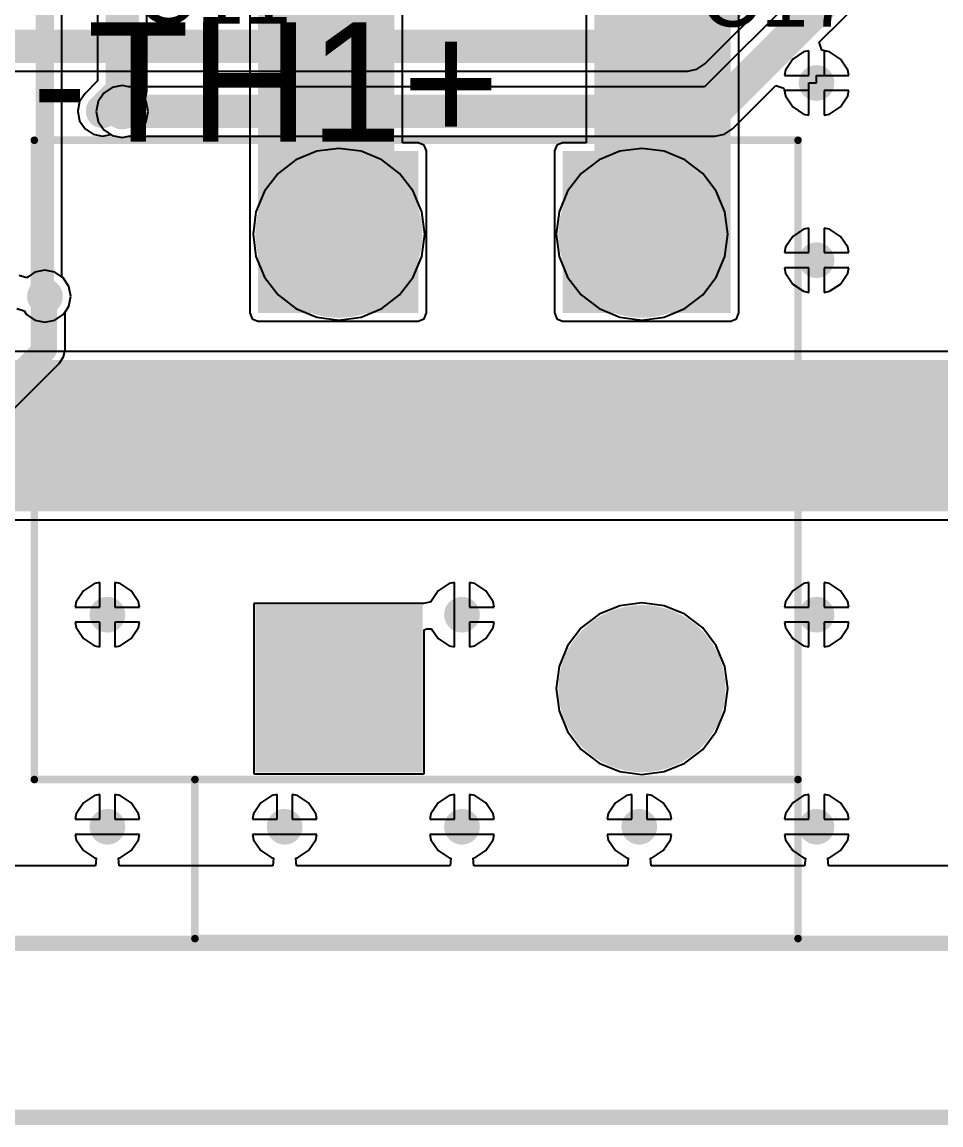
# Model space of a CAD drawing. Header units: millimetres. Extents: x -0.26 to 4.68, y -0.29 to 2.93.
# Drawn here: x 3.355 to 3.961, y -0.237 to 0.491 of the extents above; entities that cross this region are included whole.
import ezdxf

# ---------------------------------------------------------------- set-up
doc = ezdxf.new("R2010")
doc.units = ezdxf.units.MM
doc.header["$MEASUREMENT"] = 0
for name, color, linetype in [('BottomLayer', 5, 'Continuous'), ('BottomSolder', 6, 'Continuous'), ('Mechanical1', 6, 'Continuous'), ('Mechanical2', 216, 'Continuous'), ('MultiLayer', 9, 'Continuous'), ('PadHoleLayer', 156, 'Continuous'), ('TopLayer', 1, 'Continuous'), ('TopOverlay', 2, 'Continuous'), ('TopSolder', 216, 'Continuous'), ('ViaHoleLayer', 16, 'Continuous')]:
    doc.layers.add(name, color=color, linetype=linetype)
doc.styles.add('Arial', font='', dxfattribs={"height": 0.2})
doc.styles.get('Arial').set_extended_font_data('Arial')

# ---------------------------------------------------------------- blocks, each defined once
blk = doc.blocks.new('HA0200500000G_8')
at = {"layer": 'BottomLayer'}
h = blk.add_hatch(color=5, dxfattribs=at)
edge = h.paths.add_edge_path()
edge.add_arc((-0.1, 0.15), 0.05118, 0, 360)
h = blk.add_hatch(color=5, dxfattribs=at)
edge = h.paths.add_edge_path()
edge.add_arc((0.1, 0.15), 0.05118, 0, 360)
blk.add_hatch(color=5, dxfattribs=at).paths.add_polyline_path([(-0.15118, -0.09882), (-0.04882, -0.09882), (-0.04882, -0.20118), (-0.15118, -0.20118)])
h = blk.add_hatch(color=5, dxfattribs=at)
edge = h.paths.add_edge_path()
edge.add_arc((0.1, -0.15), 0.05118, 0, 360)
at = {"layer": 'BottomSolder'}
h = blk.add_hatch(color=6, dxfattribs=at)
edge = h.paths.add_edge_path()
edge.add_arc((-0.1, 0.15), 0.05518, 0, 360)
h = blk.add_hatch(color=6, dxfattribs=at)
edge = h.paths.add_edge_path()
edge.add_arc((0.1, 0.15), 0.05518, 0, 360)
blk.add_hatch(color=6, dxfattribs=at).paths.add_polyline_path([(-0.15518, -0.09482), (-0.04482, -0.09482), (-0.04482, -0.20518), (-0.15518, -0.20518)])
h = blk.add_hatch(color=6, dxfattribs=at)
edge = h.paths.add_edge_path()
edge.add_arc((0.1, -0.15), 0.05518, 0, 360)
at = {"layer": 'MultiLayer'}
h = blk.add_hatch(color=9, dxfattribs=at)
edge = h.paths.add_edge_path()
edge.add_arc((-0.1, 0.15), 0.05118, 0, 360)
h = blk.add_hatch(color=9, dxfattribs=at)
edge = h.paths.add_edge_path()
edge.add_arc((0.1, 0.15), 0.05118, 0, 360)
blk.add_hatch(color=9, dxfattribs=at).paths.add_polyline_path([(-0.15118, -0.09882), (-0.04882, -0.09882), (-0.04882, -0.20118), (-0.15118, -0.20118)])
h = blk.add_hatch(color=9, dxfattribs=at)
edge = h.paths.add_edge_path()
edge.add_arc((0.1, -0.15), 0.05118, 0, 360)
at = {"layer": 'PadHoleLayer'}
h = blk.add_hatch(color=156, dxfattribs=at)
edge = h.paths.add_edge_path()
edge.add_arc((-0.1, 0.15), 0.02559, 0, 360)
h = blk.add_hatch(color=156, dxfattribs=at)
edge = h.paths.add_edge_path()
edge.add_arc((0.1, 0.15), 0.02559, 0, 360)
h = blk.add_hatch(color=156, dxfattribs=at)
edge = h.paths.add_edge_path()
edge.add_arc((-0.1, -0.15), 0.02559, 0, 360)
h = blk.add_hatch(color=156, dxfattribs=at)
edge = h.paths.add_edge_path()
edge.add_arc((0.1, -0.15), 0.02559, 0, 360)
at = {"layer": 'TopLayer'}
h = blk.add_hatch(color=1, dxfattribs=at)
edge = h.paths.add_edge_path()
edge.add_arc((-0.1, 0.15), 0.05118, 0, 360)
h = blk.add_hatch(color=1, dxfattribs=at)
edge = h.paths.add_edge_path()
edge.add_arc((0.1, 0.15), 0.05118, 0, 360)
blk.add_hatch(color=1, dxfattribs=at).paths.add_polyline_path([(-0.15118, -0.09882), (-0.04882, -0.09882), (-0.04882, -0.20118), (-0.15118, -0.20118)])
h = blk.add_hatch(color=1, dxfattribs=at)
edge = h.paths.add_edge_path()
edge.add_arc((0.1, -0.15), 0.05118, 0, 360)
at = {"layer": 'TopSolder'}
h = blk.add_hatch(color=216, dxfattribs=at)
edge = h.paths.add_edge_path()
edge.add_arc((-0.1, 0.15), 0.05518, 0, 360)
h = blk.add_hatch(color=216, dxfattribs=at)
edge = h.paths.add_edge_path()
edge.add_arc((0.1, 0.15), 0.05518, 0, 360)
blk.add_hatch(color=216, dxfattribs=at).paths.add_polyline_path([(-0.15518, -0.09482), (-0.04482, -0.09482), (-0.04482, -0.20518), (-0.15518, -0.20518)])
h = blk.add_hatch(color=216, dxfattribs=at)
edge = h.paths.add_edge_path()
edge.add_arc((0.1, -0.15), 0.05518, 0, 360)
at = {"layer": 'TopOverlay', "const_width": 0.005}
for points in [[(-0.301, 0.212), (0.203, 0.212)], [(-0.301, -0.21), (-0.301, 0.212)], [(0.203, -0.315), (0.203, 0.212)], [(-0.301, -0.21), (-0.195, -0.21)], [(-0.195, -0.21), (0.203, -0.21)], [(-0.195, -0.315), (-0.195, -0.21)], [(-0.195, -0.315), (0.203, -0.315)]]:
    blk.add_lwpolyline(points, dxfattribs=at)
at = {"layer": 'TopOverlay', "const_width": 0.0025}
for points in [[(-0.30225, 0.212, 1), (-0.29975, 0.212, 1)], [(-0.30225, 0.212, 1), (-0.29975, 0.212, 1)], [(0.20175, 0.212, 1), (0.20425, 0.212, 1)], [(0.20175, 0.212, 1), (0.20425, 0.212, 1)], [(-0.30225, -0.21, 1), (-0.29975, -0.21, 1)], [(-0.30225, -0.21, 1), (-0.29975, -0.21, 1)], [(-0.19625, -0.21, 1), (-0.19375, -0.21, 1)], [(-0.19625, -0.21, 1), (-0.19375, -0.21, 1)], [(-0.19625, -0.21, 1), (-0.19375, -0.21, 1)], [(0.20175, -0.21, 1), (0.20425, -0.21, 1)], [(-0.19625, -0.315, 1), (-0.19375, -0.315, 1)], [(-0.19625, -0.315, 1), (-0.19375, -0.315, 1)], [(0.20175, -0.315, 1), (0.20425, -0.315, 1)], [(0.20175, -0.315, 1), (0.20425, -0.315, 1)]]:
    blk.add_lwpolyline(points, format="xyb", close=True, dxfattribs=at)

msp = doc.modelspace()

# ---------------------------------------------------------------- hatches: boundary and pattern name
at = {"layer": 'BottomLayer'}
h = msp.add_hatch(color=5, dxfattribs=at)
edge = h.paths.add_edge_path()
edge.add_arc((3.87905, 0.45077), 0.01181, 0, 360)
h = msp.add_hatch(color=5, dxfattribs=at)
edge = h.paths.add_edge_path()
edge.add_arc((3.42082, 0.43195), 0.01181, 0, 360)
h = msp.add_hatch(color=5, dxfattribs=at)
edge = h.paths.add_edge_path()
edge.add_arc((3.87905, 0.33377), 0.01181, 0, 360)
h = msp.add_hatch(color=5, dxfattribs=at)
edge = h.paths.add_edge_path()
edge.add_arc((3.36982, 0.30995), 0.01181, 0, 360)
h = msp.add_hatch(color=5, dxfattribs=at)
edge = h.paths.add_edge_path()
edge.add_arc((3.41105, 0.09977), 0.01181, 0, 360)
h = msp.add_hatch(color=5, dxfattribs=at)
edge = h.paths.add_edge_path()
edge.add_arc((3.64505, 0.09977), 0.01181, 0, 360)
h = msp.add_hatch(color=5, dxfattribs=at)
edge = h.paths.add_edge_path()
edge.add_arc((3.87905, 0.09977), 0.01181, 0, 360)
h = msp.add_hatch(color=5, dxfattribs=at)
edge = h.paths.add_edge_path()
edge.add_arc((3.41105, -0.04023), 0.01181, 0, 360)
h = msp.add_hatch(color=5, dxfattribs=at)
edge = h.paths.add_edge_path()
edge.add_arc((3.52805, -0.04023), 0.01181, 0, 360)
h = msp.add_hatch(color=5, dxfattribs=at)
edge = h.paths.add_edge_path()
edge.add_arc((3.64505, -0.04023), 0.01181, 0, 360)
h = msp.add_hatch(color=5, dxfattribs=at)
edge = h.paths.add_edge_path()
edge.add_arc((3.76205, -0.04023), 0.01181, 0, 360)
h = msp.add_hatch(color=5, dxfattribs=at)
edge = h.paths.add_edge_path()
edge.add_arc((3.87905, -0.04023), 0.01181, 0, 360)
at = {"layer": 'BottomSolder'}
h = msp.add_hatch(color=6, dxfattribs=at)
edge = h.paths.add_edge_path()
edge.add_arc((3.87905, 0.45077), 0.00591, 0, 360)
h = msp.add_hatch(color=6, dxfattribs=at)
edge = h.paths.add_edge_path()
edge.add_arc((3.42082, 0.43195), 0.00591, 0, 360)
h = msp.add_hatch(color=6, dxfattribs=at)
edge = h.paths.add_edge_path()
edge.add_arc((3.87905, 0.33377), 0.00591, 0, 360)
h = msp.add_hatch(color=6, dxfattribs=at)
edge = h.paths.add_edge_path()
edge.add_arc((3.36982, 0.30995), 0.00591, 0, 360)
h = msp.add_hatch(color=6, dxfattribs=at)
edge = h.paths.add_edge_path()
edge.add_arc((3.41105, 0.09977), 0.00591, 0, 360)
h = msp.add_hatch(color=6, dxfattribs=at)
edge = h.paths.add_edge_path()
edge.add_arc((3.64505, 0.09977), 0.00591, 0, 360)
h = msp.add_hatch(color=6, dxfattribs=at)
edge = h.paths.add_edge_path()
edge.add_arc((3.87905, 0.09977), 0.00591, 0, 360)
h = msp.add_hatch(color=6, dxfattribs=at)
edge = h.paths.add_edge_path()
edge.add_arc((3.41105, -0.04023), 0.00591, 0, 360)
h = msp.add_hatch(color=6, dxfattribs=at)
edge = h.paths.add_edge_path()
edge.add_arc((3.52805, -0.04023), 0.00591, 0, 360)
h = msp.add_hatch(color=6, dxfattribs=at)
edge = h.paths.add_edge_path()
edge.add_arc((3.64505, -0.04023), 0.00591, 0, 360)
h = msp.add_hatch(color=6, dxfattribs=at)
edge = h.paths.add_edge_path()
edge.add_arc((3.76205, -0.04023), 0.00591, 0, 360)
h = msp.add_hatch(color=6, dxfattribs=at)
edge = h.paths.add_edge_path()
edge.add_arc((3.87905, -0.04023), 0.00591, 0, 360)
at = {"layer": 'TopLayer'}
for points in [[(3.60042, 0.54695), (3.51042, 0.54695), (3.51042, 0.29895), (3.60042, 0.29895)], [(3.73242, 0.29895), (3.82242, 0.29895), (3.82242, 0.54695), (3.73242, 0.54695)], [(3.61622, 0.40595), (3.59122, 0.40595), (3.59122, 0.29895), (3.61622, 0.29895)], [(3.71142, 0.29895), (3.73642, 0.29895), (3.73642, 0.40595), (3.71142, 0.40595)]]:
    msp.add_hatch(color=1, dxfattribs=at).paths.add_polyline_path(points)
h = msp.add_hatch(color=1, dxfattribs=at)
edge = h.paths.add_edge_path()
edge.add_arc((3.87905, 0.45077), 0.01181, 0, 360)
h = msp.add_hatch(color=1, dxfattribs=at)
edge = h.paths.add_edge_path()
edge.add_arc((3.42082, 0.43195), 0.01181, 0, 360)
h = msp.add_hatch(color=1, dxfattribs=at)
edge = h.paths.add_edge_path()
edge.add_arc((3.87905, 0.33377), 0.01181, 0, 360)
h = msp.add_hatch(color=1, dxfattribs=at)
edge = h.paths.add_edge_path()
edge.add_arc((3.36982, 0.30995), 0.01181, 0, 360)
h = msp.add_hatch(color=1, dxfattribs=at)
edge = h.paths.add_edge_path()
edge.add_arc((3.41105, 0.09977), 0.01181, 0, 360)
h = msp.add_hatch(color=1, dxfattribs=at)
edge = h.paths.add_edge_path()
edge.add_arc((3.64505, 0.09977), 0.01181, 0, 360)
h = msp.add_hatch(color=1, dxfattribs=at)
edge = h.paths.add_edge_path()
edge.add_arc((3.87905, 0.09977), 0.01181, 0, 360)
h = msp.add_hatch(color=1, dxfattribs=at)
edge = h.paths.add_edge_path()
edge.add_arc((3.41105, -0.04023), 0.01181, 0, 360)
h = msp.add_hatch(color=1, dxfattribs=at)
edge = h.paths.add_edge_path()
edge.add_arc((3.52805, -0.04023), 0.01181, 0, 360)
h = msp.add_hatch(color=1, dxfattribs=at)
edge = h.paths.add_edge_path()
edge.add_arc((3.64505, -0.04023), 0.01181, 0, 360)
h = msp.add_hatch(color=1, dxfattribs=at)
edge = h.paths.add_edge_path()
edge.add_arc((3.76205, -0.04023), 0.01181, 0, 360)
h = msp.add_hatch(color=1, dxfattribs=at)
edge = h.paths.add_edge_path()
edge.add_arc((3.87905, -0.04023), 0.01181, 0, 360)
at = {"layer": 'TopSolder'}
h = msp.add_hatch(color=216, dxfattribs=at)
edge = h.paths.add_edge_path()
edge.add_arc((3.87905, 0.45077), 0.00591, 0, 360)
h = msp.add_hatch(color=216, dxfattribs=at)
edge = h.paths.add_edge_path()
edge.add_arc((3.42082, 0.43195), 0.00591, 0, 360)
h = msp.add_hatch(color=216, dxfattribs=at)
edge = h.paths.add_edge_path()
edge.add_arc((3.87905, 0.33377), 0.00591, 0, 360)
h = msp.add_hatch(color=216, dxfattribs=at)
edge = h.paths.add_edge_path()
edge.add_arc((3.36982, 0.30995), 0.00591, 0, 360)
h = msp.add_hatch(color=216, dxfattribs=at)
edge = h.paths.add_edge_path()
edge.add_arc((3.41105, 0.09977), 0.00591, 0, 360)
h = msp.add_hatch(color=216, dxfattribs=at)
edge = h.paths.add_edge_path()
edge.add_arc((3.64505, 0.09977), 0.00591, 0, 360)
h = msp.add_hatch(color=216, dxfattribs=at)
edge = h.paths.add_edge_path()
edge.add_arc((3.87905, 0.09977), 0.00591, 0, 360)
h = msp.add_hatch(color=216, dxfattribs=at)
edge = h.paths.add_edge_path()
edge.add_arc((3.41105, -0.04023), 0.00591, 0, 360)
h = msp.add_hatch(color=216, dxfattribs=at)
edge = h.paths.add_edge_path()
edge.add_arc((3.52805, -0.04023), 0.00591, 0, 360)
h = msp.add_hatch(color=216, dxfattribs=at)
edge = h.paths.add_edge_path()
edge.add_arc((3.64505, -0.04023), 0.00591, 0, 360)
h = msp.add_hatch(color=216, dxfattribs=at)
edge = h.paths.add_edge_path()
edge.add_arc((3.76205, -0.04023), 0.00591, 0, 360)
h = msp.add_hatch(color=216, dxfattribs=at)
edge = h.paths.add_edge_path()
edge.add_arc((3.87905, -0.04023), 0.00591, 0, 360)
at = {"layer": 'ViaHoleLayer'}
h = msp.add_hatch(color=16, dxfattribs=at)
edge = h.paths.add_edge_path()
edge.add_arc((3.87905, 0.45077), 0.00591, 0, 360)
h = msp.add_hatch(color=16, dxfattribs=at)
edge = h.paths.add_edge_path()
edge.add_arc((3.42082, 0.43195), 0.00591, 0, 360)
h = msp.add_hatch(color=16, dxfattribs=at)
edge = h.paths.add_edge_path()
edge.add_arc((3.87905, 0.33377), 0.00591, 0, 360)
h = msp.add_hatch(color=16, dxfattribs=at)
edge = h.paths.add_edge_path()
edge.add_arc((3.36982, 0.30995), 0.00591, 0, 360)
h = msp.add_hatch(color=16, dxfattribs=at)
edge = h.paths.add_edge_path()
edge.add_arc((3.41105, 0.09977), 0.00591, 0, 360)
h = msp.add_hatch(color=16, dxfattribs=at)
edge = h.paths.add_edge_path()
edge.add_arc((3.64505, 0.09977), 0.00591, 0, 360)
h = msp.add_hatch(color=16, dxfattribs=at)
edge = h.paths.add_edge_path()
edge.add_arc((3.87905, 0.09977), 0.00591, 0, 360)
h = msp.add_hatch(color=16, dxfattribs=at)
edge = h.paths.add_edge_path()
edge.add_arc((3.41105, -0.04023), 0.00591, 0, 360)
h = msp.add_hatch(color=16, dxfattribs=at)
edge = h.paths.add_edge_path()
edge.add_arc((3.52805, -0.04023), 0.00591, 0, 360)
h = msp.add_hatch(color=16, dxfattribs=at)
edge = h.paths.add_edge_path()
edge.add_arc((3.64505, -0.04023), 0.00591, 0, 360)
h = msp.add_hatch(color=16, dxfattribs=at)
edge = h.paths.add_edge_path()
edge.add_arc((3.76205, -0.04023), 0.00591, 0, 360)
h = msp.add_hatch(color=16, dxfattribs=at)
edge = h.paths.add_edge_path()
edge.add_arc((3.87905, -0.04023), 0.00591, 0, 360)

# ---------------------------------------------------------------- linework, layer by layer
at = {"layer": 'BottomLayer'}
for p, q in [((3.91051, 0.55358), (3.80519, 0.44826)), ((3.88083, 0.47776), (3.93836, 0.53529)), ((3.80536, 0.46341), (3.86336, 0.52141)), ((3.88247, 0.47233), (3.88083, 0.47776)), ((3.88756, 0.47132), (3.88247, 0.47233)), ((3.89478, 0.4665), (3.88756, 0.47132)), ((3.8996, 0.45928), (3.89478, 0.4665)), ((3.79382, 0.45864), (3.80007, 0.45988)), ((3.80007, 0.45988), (3.80536, 0.46341)), ((3.9003, 0.45577), (3.8996, 0.45928)), ((3.23398, 0.45864), (3.79382, 0.45864)), ((3.87905, 0.45077), (3.87905, 0.45577)), ((3.87905, 0.45577), (3.9003, 0.45577)), ((3.41426, 0.44778), (3.4087, 0.44407)), ((3.42082, 0.44909), (3.41426, 0.44778)), ((3.42498, 0.44826), (3.42082, 0.44909)), ((3.80519, 0.44826), (3.42498, 0.44826)), ((3.82348, 0.42041), (3.85207, 0.449)), ((3.85207, 0.449), (3.8575, 0.44735)), ((3.8575, 0.44735), (3.85851, 0.44226)), ((3.87405, 0.42953), (3.87405, 0.45077)), ((3.87405, 0.45077), (3.87905, 0.45077)), ((3.9003, 0.44577), (3.88405, 0.44577)), ((3.88405, 0.44577), (3.88405, 0.42953)), ((3.8996, 0.44226), (3.9003, 0.44577)), ((3.40499, 0.43851), (3.40368, 0.43195)), ((3.4087, 0.44407), (3.40499, 0.43851)), ((3.85851, 0.44226), (3.86333, 0.43505)), ((3.89478, 0.43505), (3.8996, 0.44226)), ((3.40368, 0.43195), (3.40499, 0.42539)), ((3.86333, 0.43505), (3.87054, 0.43023)), ((3.87054, 0.43023), (3.87405, 0.42953)), ((3.88405, 0.42953), (3.88756, 0.43023)), ((3.88756, 0.43023), (3.89478, 0.43505)), ((3.40499, 0.42539), (3.4087, 0.41983)), ((3.4087, 0.41983), (3.41426, 0.41611)), ((3.41426, 0.41611), (3.42082, 0.41481)), ((3.42082, 0.41481), (3.42498, 0.41564)), ((3.42498, 0.41564), (3.81195, 0.41564)), ((3.81195, 0.41564), (3.81819, 0.41688)), ((3.81819, 0.41688), (3.82348, 0.42041)), ((3.54916, 0.40568), (3.53549, 0.40002)), ((3.56382, 0.40761), (3.54916, 0.40568)), ((3.57849, 0.40568), (3.56382, 0.40761)), ((3.59216, 0.40002), (3.57849, 0.40568)), ((3.74916, 0.40568), (3.73549, 0.40002)), ((3.76382, 0.40761), (3.74916, 0.40568)), ((3.77849, 0.40568), (3.76382, 0.40761)), ((3.79216, 0.40002), (3.77849, 0.40568)), ((3.53549, 0.40002), (3.52375, 0.39102)), ((3.60389, 0.39102), (3.59216, 0.40002)), ((3.73549, 0.40002), (3.72375, 0.39102)), ((3.80389, 0.39102), (3.79216, 0.40002)), ((3.52375, 0.39102), (3.51475, 0.37928)), ((3.6129, 0.37928), (3.60389, 0.39102)), ((3.72375, 0.39102), (3.71475, 0.37928)), ((3.8129, 0.37928), (3.80389, 0.39102)), ((3.51475, 0.37928), (3.50909, 0.36561)), ((3.61856, 0.36561), (3.6129, 0.37928)), ((3.71475, 0.37928), (3.70909, 0.36561)), ((3.81856, 0.36561), (3.8129, 0.37928)), ((3.50909, 0.36561), (3.50716, 0.35095)), ((3.62049, 0.35095), (3.61856, 0.36561)), ((3.70909, 0.36561), (3.70716, 0.35095)), ((3.82049, 0.35095), (3.81856, 0.36561)), ((3.50716, 0.35095), (3.50909, 0.33628)), ((3.61856, 0.33628), (3.62049, 0.35095)), ((3.70716, 0.35095), (3.70909, 0.33628)), ((3.81856, 0.33628), (3.82049, 0.35095)), ((3.86333, 0.3495), (3.85851, 0.34228)), ((3.87054, 0.35432), (3.86333, 0.3495)), ((3.87405, 0.35501), (3.87054, 0.35432)), ((3.87405, 0.33877), (3.87405, 0.35501)), ((3.88756, 0.35432), (3.88405, 0.35501)), ((3.88405, 0.35501), (3.88405, 0.33877)), ((3.89478, 0.3495), (3.88756, 0.35432)), ((3.8996, 0.34228), (3.89478, 0.3495)), ((3.85851, 0.34228), (3.85781, 0.33877)), ((3.9003, 0.33877), (3.8996, 0.34228)), ((3.50909, 0.33628), (3.51475, 0.32262)), ((3.6129, 0.32262), (3.61856, 0.33628)), ((3.70909, 0.33628), (3.71475, 0.32262)), ((3.8129, 0.32262), (3.81856, 0.33628)), ((3.85781, 0.33877), (3.87405, 0.33877)), ((3.88405, 0.33877), (3.9003, 0.33877)), ((3.87405, 0.32877), (3.85781, 0.32877)), ((3.85781, 0.32877), (3.85851, 0.32526)), ((3.87405, 0.31253), (3.87405, 0.32877)), ((3.9003, 0.32877), (3.88405, 0.32877)), ((3.88405, 0.32877), (3.88405, 0.31253)), ((3.8996, 0.32526), (3.9003, 0.32877)), ((3.35757, 0.32211), (3.35276, 0.32367)), ((3.35886, 0.32284), (3.35757, 0.32211)), ((3.36326, 0.32578), (3.35886, 0.32284)), ((3.36982, 0.32709), (3.36326, 0.32578)), ((3.37638, 0.32578), (3.36982, 0.32709)), ((3.38194, 0.32207), (3.37638, 0.32578)), ((3.38566, 0.31651), (3.38194, 0.32207)), ((3.51475, 0.32262), (3.52375, 0.31088)), ((3.60389, 0.31088), (3.6129, 0.32262)), ((3.71475, 0.32262), (3.72375, 0.31088)), ((3.80389, 0.31088), (3.8129, 0.32262)), ((3.85851, 0.32526), (3.86333, 0.31805)), ((3.89478, 0.31805), (3.8996, 0.32526)), ((3.38696, 0.30995), (3.38566, 0.31651)), ((3.86333, 0.31805), (3.87054, 0.31323)), ((3.87054, 0.31323), (3.87405, 0.31253)), ((3.88405, 0.31253), (3.88756, 0.31323)), ((3.88756, 0.31323), (3.89478, 0.31805)), ((3.38566, 0.30339), (3.38696, 0.30995)), ((3.52375, 0.31088), (3.53549, 0.30187)), ((3.59216, 0.30187), (3.60389, 0.31088)), ((3.72375, 0.31088), (3.73549, 0.30187)), ((3.79216, 0.30187), (3.80389, 0.31088)), ((3.38308, 0.29953), (3.38566, 0.30339)), ((3.38308, 0.27495), (3.38308, 0.29953)), ((3.53549, 0.30187), (3.54916, 0.29621)), ((3.57849, 0.29621), (3.59216, 0.30187)), ((3.73549, 0.30187), (3.74916, 0.29621)), ((3.77849, 0.29621), (3.79216, 0.30187)), ((3.54916, 0.29621), (3.56382, 0.29428)), ((3.56382, 0.29428), (3.57849, 0.29621)), ((3.74916, 0.29621), (3.76382, 0.29428)), ((3.76382, 0.29428), (3.77849, 0.29621)), ((3.3792, 0.26558), (3.38207, 0.26988)), ((3.38207, 0.26988), (3.38308, 0.27495)), ((3.2992, 0.18558), (3.3792, 0.26558)), ((3.40254, 0.12032), (3.39533, 0.1155)), ((3.40605, 0.12101), (3.40254, 0.12032)), ((3.40605, 0.10477), (3.40605, 0.12101)), ((3.41956, 0.12032), (3.41605, 0.12101)), ((3.41605, 0.12101), (3.41605, 0.10477)), ((3.42678, 0.1155), (3.41956, 0.12032)), ((3.63654, 0.12032), (3.62933, 0.1155)), ((3.64005, 0.12101), (3.63654, 0.12032)), ((3.64005, 0.09977), (3.64005, 0.12101)), ((3.65356, 0.12032), (3.65005, 0.12101)), ((3.65005, 0.12101), (3.65005, 0.10477)), ((3.66078, 0.1155), (3.65356, 0.12032)), ((3.87054, 0.12032), (3.86333, 0.1155)), ((3.87405, 0.12101), (3.87054, 0.12032)), ((3.87405, 0.10477), (3.87405, 0.12101)), ((3.88756, 0.12032), (3.88405, 0.12101)), ((3.88405, 0.12101), (3.88405, 0.10477)), ((3.89478, 0.1155), (3.88756, 0.12032)), ((3.39533, 0.1155), (3.39051, 0.10828)), ((3.4316, 0.10828), (3.42678, 0.1155)), ((3.62933, 0.1155), (3.62452, 0.1083)), ((3.6656, 0.10828), (3.66078, 0.1155)), ((3.86333, 0.1155), (3.85851, 0.10828)), ((3.8996, 0.10828), (3.89478, 0.1155)), ((3.39051, 0.10828), (3.38981, 0.10477)), ((3.38981, 0.10477), (3.40605, 0.10477)), ((3.41605, 0.10477), (3.4323, 0.10477)), ((3.4323, 0.10477), (3.4316, 0.10828)), ((3.61918, 0.10713), (3.50764, 0.10713)), ((3.50764, 0.10713), (3.50764, -0.00523)), ((3.61972, 0.10713), (3.61918, 0.10713)), ((3.62375, 0.1081), (3.61972, 0.10713)), ((3.62452, 0.1083), (3.62375, 0.1081)), ((3.65005, 0.10477), (3.6663, 0.10477)), ((3.6663, 0.10477), (3.6656, 0.10828)), ((3.74916, 0.10568), (3.73549, 0.10002)), ((3.76382, 0.10761), (3.74916, 0.10568)), ((3.77849, 0.10568), (3.76382, 0.10761)), ((3.79216, 0.10002), (3.77849, 0.10568)), ((3.85851, 0.10828), (3.85781, 0.10477)), ((3.85781, 0.10477), (3.87405, 0.10477)), ((3.88405, 0.10477), (3.9003, 0.10477)), ((3.9003, 0.10477), (3.8996, 0.10828)), ((3.40605, 0.09477), (3.38981, 0.09477)), ((3.38981, 0.09477), (3.39051, 0.09126)), ((3.40605, 0.07853), (3.40605, 0.09477)), ((3.4323, 0.09477), (3.41605, 0.09477)), ((3.41605, 0.09477), (3.41605, 0.07853)), ((3.4316, 0.09126), (3.4323, 0.09477)), ((3.64005, 0.07853), (3.64005, 0.09977)), ((3.6663, 0.09477), (3.65005, 0.09477)), ((3.65005, 0.09477), (3.65005, 0.07853)), ((3.6656, 0.09126), (3.6663, 0.09477)), ((3.73549, 0.10002), (3.72375, 0.09102)), ((3.80389, 0.09102), (3.79216, 0.10002)), ((3.87405, 0.09477), (3.85781, 0.09477)), ((3.85781, 0.09477), (3.85851, 0.09126)), ((3.87405, 0.07853), (3.87405, 0.09477)), ((3.9003, 0.09477), (3.88405, 0.09477)), ((3.88405, 0.09477), (3.88405, 0.07853)), ((3.8996, 0.09126), (3.9003, 0.09477)), ((3.39051, 0.09126), (3.39533, 0.08405)), ((3.42678, 0.08405), (3.4316, 0.09126)), ((3.62, 0.08969), (3.62187, 0.09034)), ((3.62, -0.00523), (3.62, 0.08969)), ((3.62187, 0.09034), (3.625, 0.09052)), ((3.625, 0.09052), (3.62933, 0.08405)), ((3.66078, 0.08405), (3.6656, 0.09126)), ((3.72375, 0.09102), (3.71475, 0.07928)), ((3.8129, 0.07928), (3.80389, 0.09102)), ((3.85851, 0.09126), (3.86333, 0.08405)), ((3.89478, 0.08405), (3.8996, 0.09126)), ((3.39533, 0.08405), (3.40254, 0.07923)), ((3.41956, 0.07923), (3.42678, 0.08405)), ((3.62933, 0.08405), (3.63654, 0.07923)), ((3.65356, 0.07923), (3.66078, 0.08405)), ((3.86333, 0.08405), (3.87054, 0.07923)), ((3.88756, 0.07923), (3.89478, 0.08405)), ((3.40254, 0.07923), (3.40605, 0.07853)), ((3.41605, 0.07853), (3.41956, 0.07923)), ((3.63654, 0.07923), (3.64005, 0.07853)), ((3.65005, 0.07853), (3.65356, 0.07923)), ((3.71475, 0.07928), (3.70909, 0.06561)), ((3.81856, 0.06561), (3.8129, 0.07928)), ((3.87054, 0.07923), (3.87405, 0.07853)), ((3.88405, 0.07853), (3.88756, 0.07923)), ((3.70909, 0.06561), (3.70716, 0.05095)), ((3.82049, 0.05095), (3.81856, 0.06561)), ((3.70716, 0.05095), (3.70909, 0.03628)), ((3.81856, 0.03628), (3.82049, 0.05095)), ((3.70909, 0.03628), (3.71475, 0.02262)), ((3.8129, 0.02262), (3.81856, 0.03628)), ((3.71475, 0.02262), (3.72375, 0.01088)), ((3.80389, 0.01088), (3.8129, 0.02262)), ((3.72375, 0.01088), (3.73549, 0.00187)), ((3.79216, 0.00187), (3.80389, 0.01088)), ((3.73549, 0.00187), (3.74916, -0.00379)), ((3.77849, -0.00379), (3.79216, 0.00187)), ((3.50764, -0.00523), (3.62, -0.00523)), ((3.74916, -0.00379), (3.76382, -0.00572)), ((3.76382, -0.00572), (3.77849, -0.00379)), ((3.40254, -0.01968), (3.39533, -0.0245)), ((3.40605, -0.01899), (3.40254, -0.01968)), ((3.40605, -0.03523), (3.40605, -0.01899)), ((3.41956, -0.01968), (3.41605, -0.01899)), ((3.41605, -0.01899), (3.41605, -0.03523)), ((3.42678, -0.0245), (3.41956, -0.01968)), ((3.51954, -0.01968), (3.51233, -0.0245)), ((3.52305, -0.01899), (3.51954, -0.01968)), ((3.52305, -0.03523), (3.52305, -0.01899)), ((3.53656, -0.01968), (3.53305, -0.01899)), ((3.53305, -0.01899), (3.53305, -0.03523)), ((3.54378, -0.0245), (3.53656, -0.01968)), ((3.63654, -0.01968), (3.62933, -0.0245)), ((3.64005, -0.01899), (3.63654, -0.01968)), ((3.64005, -0.03523), (3.64005, -0.01899)), ((3.65356, -0.01968), (3.65005, -0.01899)), ((3.65005, -0.01899), (3.65005, -0.03523)), ((3.66078, -0.0245), (3.65356, -0.01968)), ((3.75354, -0.01968), (3.74633, -0.0245)), ((3.75705, -0.01899), (3.75354, -0.01968)), ((3.75705, -0.03523), (3.75705, -0.01899)), ((3.77056, -0.01968), (3.76705, -0.01899)), ((3.76705, -0.01899), (3.76705, -0.03523)), ((3.77778, -0.0245), (3.77056, -0.01968)), ((3.87054, -0.01968), (3.86333, -0.0245)), ((3.87405, -0.01899), (3.87054, -0.01968)), ((3.87405, -0.03523), (3.87405, -0.01899)), ((3.88756, -0.01968), (3.88405, -0.01899)), ((3.88405, -0.01899), (3.88405, -0.03523)), ((3.89478, -0.0245), (3.88756, -0.01968)), ((3.39533, -0.0245), (3.39051, -0.03172)), ((3.4316, -0.03172), (3.42678, -0.0245)), ((3.51233, -0.0245), (3.50751, -0.03172)), ((3.5486, -0.03172), (3.54378, -0.0245)), ((3.62933, -0.0245), (3.62451, -0.03172)), ((3.6656, -0.03172), (3.66078, -0.0245)), ((3.74633, -0.0245), (3.74151, -0.03172)), ((3.7826, -0.03172), (3.77778, -0.0245)), ((3.86333, -0.0245), (3.85851, -0.03172)), ((3.8996, -0.03172), (3.89478, -0.0245)), ((3.39051, -0.03172), (3.38981, -0.03523)), ((3.38981, -0.03523), (3.40605, -0.03523)), ((3.41605, -0.03523), (3.4323, -0.03523)), ((3.4323, -0.03523), (3.4316, -0.03172)), ((3.50751, -0.03172), (3.50681, -0.03523)), ((3.50681, -0.03523), (3.52305, -0.03523)), ((3.53305, -0.03523), (3.5493, -0.03523)), ((3.5493, -0.03523), (3.5486, -0.03172)), ((3.62451, -0.03172), (3.62381, -0.03523)), ((3.62381, -0.03523), (3.64005, -0.03523)), ((3.65005, -0.03523), (3.6663, -0.03523)), ((3.6663, -0.03523), (3.6656, -0.03172)), ((3.74151, -0.03172), (3.74081, -0.03523)), ((3.74081, -0.03523), (3.75705, -0.03523)), ((3.76705, -0.03523), (3.7833, -0.03523)), ((3.7833, -0.03523), (3.7826, -0.03172)), ((3.85851, -0.03172), (3.85781, -0.03523)), ((3.85781, -0.03523), (3.87405, -0.03523)), ((3.88405, -0.03523), (3.9003, -0.03523)), ((3.9003, -0.03523), (3.8996, -0.03172)), ((3.4323, -0.04523), (3.38981, -0.04523)), ((3.38981, -0.04523), (3.39051, -0.04874)), ((3.39051, -0.04874), (3.39533, -0.05595)), ((3.42678, -0.05595), (3.4316, -0.04874)), ((3.4316, -0.04874), (3.4323, -0.04523)), ((3.5493, -0.04523), (3.50681, -0.04523)), ((3.50681, -0.04523), (3.50751, -0.04874)), ((3.50751, -0.04874), (3.51233, -0.05595)), ((3.54378, -0.05595), (3.5486, -0.04874)), ((3.5486, -0.04874), (3.5493, -0.04523)), ((3.6663, -0.04523), (3.62381, -0.04523)), ((3.62381, -0.04523), (3.62451, -0.04874)), ((3.62451, -0.04874), (3.62933, -0.05595)), ((3.66078, -0.05595), (3.6656, -0.04874)), ((3.6656, -0.04874), (3.6663, -0.04523)), ((3.7833, -0.04523), (3.74081, -0.04523)), ((3.74081, -0.04523), (3.74151, -0.04874)), ((3.74151, -0.04874), (3.74633, -0.05595)), ((3.77778, -0.05595), (3.7826, -0.04874)), ((3.7826, -0.04874), (3.7833, -0.04523)), ((3.9003, -0.04523), (3.85781, -0.04523)), ((3.85781, -0.04523), (3.85851, -0.04874)), ((3.85851, -0.04874), (3.86333, -0.05595)), ((3.89478, -0.05595), (3.8996, -0.04874)), ((3.8996, -0.04874), (3.9003, -0.04523)), ((3.39533, -0.05595), (3.40254, -0.06077)), ((3.41956, -0.06077), (3.42678, -0.05595)), ((3.51233, -0.05595), (3.51954, -0.06077)), ((3.53656, -0.06077), (3.54378, -0.05595)), ((3.62933, -0.05595), (3.63654, -0.06077)), ((3.65356, -0.06077), (3.66078, -0.05595)), ((3.74633, -0.05595), (3.75354, -0.06077)), ((3.77056, -0.06077), (3.77778, -0.05595)), ((3.86333, -0.05595), (3.87054, -0.06077)), ((3.88756, -0.06077), (3.89478, -0.05595)), ((3.40254, -0.06077), (3.40368, -0.061)), ((3.40368, -0.061), (3.40319, -0.066)), ((3.41843, -0.061), (3.41956, -0.06077)), ((3.41892, -0.066), (3.41843, -0.061)), ((3.51954, -0.06077), (3.52068, -0.061)), ((3.52068, -0.061), (3.52019, -0.066)), ((3.53543, -0.061), (3.53656, -0.06077)), ((3.53592, -0.066), (3.53543, -0.061)), ((3.63654, -0.06077), (3.63768, -0.061)), ((3.63768, -0.061), (3.63719, -0.066)), ((3.65243, -0.061), (3.65356, -0.06077)), ((3.65292, -0.066), (3.65243, -0.061)), ((3.75354, -0.06077), (3.75468, -0.061)), ((3.75468, -0.061), (3.75419, -0.066)), ((3.76943, -0.061), (3.77056, -0.06077)), ((3.76992, -0.066), (3.76943, -0.061)), ((3.87054, -0.06077), (3.87168, -0.061)), ((3.87168, -0.061), (3.87119, -0.066)), ((3.88643, -0.061), (3.88756, -0.06077)), ((3.88692, -0.066), (3.88643, -0.061)), ((3.40319, -0.066), (3.30192, -0.066)), ((3.52019, -0.066), (3.41892, -0.066)), ((3.63719, -0.066), (3.53592, -0.066)), ((3.75419, -0.066), (3.65292, -0.066)), ((3.87119, -0.066), (3.76992, -0.066)), ((3.98819, -0.066), (3.88692, -0.066))]:
    msp.add_line(p, q, dxfattribs=at)
for points, const_width in [([(3.81195, 0.43195), (3.92682, 0.54682)], 0.022), ([(3.79382, 0.47495), (3.85182, 0.53295)], 0.022), ([(2.53582, 0.47495), (3.79382, 0.47495)], 0.022), ([(3.42082, 0.43195), (3.81195, 0.43195)], 0.022), ([(3.36982, 0.27495), (3.36982, 0.30995)], 0.016), ([(3.28982, 0.19495), (3.36982, 0.27495)], 0.016)]:
    msp.add_lwpolyline(points, dxfattribs=dict(at, const_width=const_width))
for points, const_width in [([(3.78832, 0.47495, 1), (3.79932, 0.47495, 1)], 0.011), ([(3.78832, 0.47495, 1), (3.79932, 0.47495, 1)], 0.011), ([(3.41532, 0.43195, 1), (3.42632, 0.43195, 1)], 0.011), ([(3.80645, 0.43195, 1), (3.81745, 0.43195, 1)], 0.011), ([(3.80645, 0.43195, 1), (3.81745, 0.43195, 1)], 0.011), ([(3.36582, 0.30995, 1), (3.37382, 0.30995, 1)], 0.008), ([(3.36582, 0.27495, 1), (3.37382, 0.27495, 1)], 0.008), ([(3.36582, 0.27495, 1), (3.37382, 0.27495, 1)], 0.008)]:
    msp.add_lwpolyline(points, format="xyb", close=True, dxfattribs=dict(at, const_width=const_width))
at = {"layer": 'Mechanical1', "const_width": 0.01}
msp.add_lwpolyline([(2.50994, -0.23205), (4.60723, -0.23205)], dxfattribs=at)
at = {"layer": 'Mechanical2', "const_width": 0.01}
msp.add_lwpolyline([(-0.11718, -0.11718), (4.60723, -0.11718)], dxfattribs=at)
at = {"layer": 'TopLayer'}
for p, q in [((3.40451, 1.11584), (3.40451, 0.45214)), ((3.43714, 0.44539), (3.43714, 1.11584)), ((3.38104, 0.32267), (3.38104, 0.63522)), ((3.60583, 0.41136), (3.60583, 0.54695)), ((3.82783, 0.29895), (3.82783, 0.54695)), ((3.50501, 0.50464), (3.50501, 0.29895)), ((3.72701, 0.50426), (3.72701, 0.41136)), ((3.86333, 0.4665), (3.85851, 0.45928)), ((3.87054, 0.47132), (3.86333, 0.4665)), ((3.87405, 0.47201), (3.87054, 0.47132)), ((3.87405, 0.45577), (3.87405, 0.47201)), ((3.88756, 0.47132), (3.88405, 0.47201)), ((3.88405, 0.47201), (3.88405, 0.45577)), ((3.89478, 0.4665), (3.88756, 0.47132)), ((3.8996, 0.45928), (3.89478, 0.4665)), ((3.85851, 0.45928), (3.85781, 0.45577)), ((3.9003, 0.45577), (3.8996, 0.45928)), ((3.40451, 0.45214), (3.39629, 0.44392)), ((3.85781, 0.45577), (3.87405, 0.45577)), ((3.88405, 0.45577), (3.9003, 0.45577)), ((3.43597, 0.43953), (3.43714, 0.44539)), ((3.87405, 0.44577), (3.85781, 0.44577)), ((3.85781, 0.44577), (3.85851, 0.44226)), ((3.87405, 0.42953), (3.87405, 0.44577)), ((3.9003, 0.44577), (3.88405, 0.44577)), ((3.88405, 0.44577), (3.88405, 0.42953)), ((3.8996, 0.44226), (3.9003, 0.44577)), ((3.39275, 0.43863), (3.39151, 0.43239)), ((3.39629, 0.44392), (3.39275, 0.43863)), ((3.43666, 0.43851), (3.43597, 0.43953)), ((3.43796, 0.43195), (3.43666, 0.43851)), ((3.85851, 0.44226), (3.86333, 0.43505)), ((3.89478, 0.43505), (3.8996, 0.44226)), ((3.39151, 0.43239), (3.39151, 0.43195)), ((3.39151, 0.43195), (3.39275, 0.42571)), ((3.43666, 0.42539), (3.43796, 0.43195)), ((3.86333, 0.43505), (3.87054, 0.43023)), ((3.87054, 0.43023), (3.87405, 0.42953)), ((3.88405, 0.42953), (3.88756, 0.43023)), ((3.88756, 0.43023), (3.89478, 0.43505)), ((3.39275, 0.42571), (3.39629, 0.42041)), ((3.43294, 0.41983), (3.43666, 0.42539)), ((3.39629, 0.42041), (3.40158, 0.41688)), ((3.40158, 0.41688), (3.40782, 0.41564)), ((3.40782, 0.41564), (3.41334, 0.41673)), ((3.41334, 0.41673), (3.41426, 0.41611)), ((3.41426, 0.41611), (3.42082, 0.41481)), ((3.42082, 0.41481), (3.42738, 0.41611)), ((3.42738, 0.41611), (3.43294, 0.41983)), ((3.61622, 0.41136), (3.60583, 0.41136)), ((3.62005, 0.40978), (3.61622, 0.41136)), ((3.62163, 0.40595), (3.62005, 0.40978)), ((3.7076, 0.40978), (3.70601, 0.40595)), ((3.71142, 0.41136), (3.7076, 0.40978)), ((3.72701, 0.41136), (3.71142, 0.41136)), ((3.62163, 0.29895), (3.62163, 0.40595)), ((3.70601, 0.40595), (3.70601, 0.29895)), ((3.86333, 0.3495), (3.85851, 0.34228)), ((3.87054, 0.35432), (3.86333, 0.3495)), ((3.87405, 0.35501), (3.87054, 0.35432)), ((3.87405, 0.33877), (3.87405, 0.35501)), ((3.88756, 0.35432), (3.88405, 0.35501)), ((3.88405, 0.35501), (3.88405, 0.33877)), ((3.89478, 0.3495), (3.88756, 0.35432)), ((3.8996, 0.34228), (3.89478, 0.3495)), ((3.85851, 0.34228), (3.85781, 0.33877)), ((3.9003, 0.33877), (3.8996, 0.34228)), ((3.85781, 0.33877), (3.87405, 0.33877)), ((3.88405, 0.33877), (3.9003, 0.33877)), ((3.87405, 0.32877), (3.85781, 0.32877)), ((3.85781, 0.32877), (3.85851, 0.32526)), ((3.87405, 0.31253), (3.87405, 0.32877)), ((3.9003, 0.32877), (3.88405, 0.32877)), ((3.88405, 0.32877), (3.88405, 0.31253)), ((3.8996, 0.32526), (3.9003, 0.32877)), ((3.38194, 0.32207), (3.38104, 0.32267)), ((3.38566, 0.31651), (3.38194, 0.32207)), ((3.85851, 0.32526), (3.86333, 0.31805)), ((3.89478, 0.31805), (3.8996, 0.32526)), ((3.38696, 0.30995), (3.38566, 0.31651)), ((3.86333, 0.31805), (3.87054, 0.31323)), ((3.87054, 0.31323), (3.87405, 0.31253)), ((3.88405, 0.31253), (3.88756, 0.31323)), ((3.88756, 0.31323), (3.89478, 0.31805)), ((3.38566, 0.30339), (3.38696, 0.30995)), ((3.35125, 0.30184), (3.35606, 0.30028)), ((3.35606, 0.30028), (3.3577, 0.29783)), ((3.38194, 0.29783), (3.38566, 0.30339)), ((3.50501, 0.29895), (3.5066, 0.29512)), ((3.62005, 0.29512), (3.62163, 0.29895)), ((3.70601, 0.29895), (3.7076, 0.29512)), ((3.82625, 0.29512), (3.82783, 0.29895)), ((3.3577, 0.29783), (3.36326, 0.29411)), ((3.36326, 0.29411), (3.36982, 0.29281)), ((3.36982, 0.29281), (3.37638, 0.29411)), ((3.37638, 0.29411), (3.38194, 0.29783)), ((3.5066, 0.29512), (3.51042, 0.29354)), ((3.51042, 0.29354), (3.61622, 0.29354)), ((3.61622, 0.29354), (3.62005, 0.29512)), ((3.7076, 0.29512), (3.71142, 0.29354)), ((3.71142, 0.29354), (3.82242, 0.29354)), ((3.82242, 0.29354), (3.82625, 0.29512)), ((4.559, 0.27342), (0.5878, 0.27342)), ((0.56482, 0.16247), (4.55982, 0.16247)), ((3.40254, 0.12032), (3.39533, 0.1155)), ((3.40605, 0.12101), (3.40254, 0.12032)), ((3.40605, 0.10477), (3.40605, 0.12101)), ((3.41956, 0.12032), (3.41605, 0.12101)), ((3.41605, 0.12101), (3.41605, 0.10477)), ((3.42678, 0.1155), (3.41956, 0.12032)), ((3.63654, 0.12032), (3.62933, 0.1155)), ((3.64005, 0.12101), (3.63654, 0.12032)), ((3.64005, 0.09977), (3.64005, 0.12101)), ((3.65356, 0.12032), (3.65005, 0.12101)), ((3.65005, 0.12101), (3.65005, 0.10477)), ((3.66078, 0.1155), (3.65356, 0.12032)), ((3.87054, 0.12032), (3.86333, 0.1155)), ((3.87405, 0.12101), (3.87054, 0.12032)), ((3.87405, 0.10477), (3.87405, 0.12101)), ((3.88756, 0.12032), (3.88405, 0.12101)), ((3.88405, 0.12101), (3.88405, 0.10477)), ((3.89478, 0.1155), (3.88756, 0.12032)), ((3.39533, 0.1155), (3.39051, 0.10828)), ((3.4316, 0.10828), (3.42678, 0.1155)), ((3.62933, 0.1155), (3.62452, 0.1083)), ((3.6656, 0.10828), (3.66078, 0.1155)), ((3.86333, 0.1155), (3.85851, 0.10828)), ((3.8996, 0.10828), (3.89478, 0.1155)), ((3.39051, 0.10828), (3.38981, 0.10477)), ((3.38981, 0.10477), (3.40605, 0.10477)), ((3.41605, 0.10477), (3.4323, 0.10477)), ((3.4323, 0.10477), (3.4316, 0.10828)), ((3.61918, 0.10713), (3.50764, 0.10713)), ((3.50764, 0.10713), (3.50764, -0.00523)), ((3.61972, 0.10713), (3.61918, 0.10713)), ((3.62375, 0.1081), (3.61972, 0.10713)), ((3.62452, 0.1083), (3.62375, 0.1081)), ((3.65005, 0.10477), (3.6663, 0.10477)), ((3.6663, 0.10477), (3.6656, 0.10828)), ((3.74916, 0.10568), (3.73549, 0.10002)), ((3.76382, 0.10761), (3.74916, 0.10568)), ((3.77849, 0.10568), (3.76382, 0.10761)), ((3.79216, 0.10002), (3.77849, 0.10568)), ((3.85851, 0.10828), (3.85781, 0.10477)), ((3.85781, 0.10477), (3.87405, 0.10477)), ((3.88405, 0.10477), (3.9003, 0.10477)), ((3.9003, 0.10477), (3.8996, 0.10828)), ((3.40605, 0.09477), (3.38981, 0.09477)), ((3.38981, 0.09477), (3.39051, 0.09126)), ((3.40605, 0.07853), (3.40605, 0.09477)), ((3.4323, 0.09477), (3.41605, 0.09477)), ((3.41605, 0.09477), (3.41605, 0.07853)), ((3.4316, 0.09126), (3.4323, 0.09477)), ((3.64005, 0.07853), (3.64005, 0.09977)), ((3.6663, 0.09477), (3.65005, 0.09477)), ((3.65005, 0.09477), (3.65005, 0.07853)), ((3.6656, 0.09126), (3.6663, 0.09477)), ((3.73549, 0.10002), (3.72375, 0.09102)), ((3.80389, 0.09102), (3.79216, 0.10002)), ((3.87405, 0.09477), (3.85781, 0.09477)), ((3.85781, 0.09477), (3.85851, 0.09126)), ((3.87405, 0.07853), (3.87405, 0.09477)), ((3.9003, 0.09477), (3.88405, 0.09477)), ((3.88405, 0.09477), (3.88405, 0.07853)), ((3.8996, 0.09126), (3.9003, 0.09477)), ((3.39051, 0.09126), (3.39533, 0.08405)), ((3.42678, 0.08405), (3.4316, 0.09126)), ((3.62, 0.08969), (3.62187, 0.09034)), ((3.62, -0.00523), (3.62, 0.08969)), ((3.62187, 0.09034), (3.625, 0.09052)), ((3.625, 0.09052), (3.62933, 0.08405)), ((3.66078, 0.08405), (3.6656, 0.09126)), ((3.72375, 0.09102), (3.71475, 0.07928)), ((3.8129, 0.07928), (3.80389, 0.09102)), ((3.85851, 0.09126), (3.86333, 0.08405)), ((3.89478, 0.08405), (3.8996, 0.09126)), ((3.39533, 0.08405), (3.40254, 0.07923)), ((3.41956, 0.07923), (3.42678, 0.08405)), ((3.62933, 0.08405), (3.63654, 0.07923)), ((3.65356, 0.07923), (3.66078, 0.08405)), ((3.86333, 0.08405), (3.87054, 0.07923)), ((3.88756, 0.07923), (3.89478, 0.08405)), ((3.40254, 0.07923), (3.40605, 0.07853)), ((3.41605, 0.07853), (3.41956, 0.07923)), ((3.63654, 0.07923), (3.64005, 0.07853)), ((3.65005, 0.07853), (3.65356, 0.07923)), ((3.71475, 0.07928), (3.70909, 0.06561)), ((3.81856, 0.06561), (3.8129, 0.07928)), ((3.87054, 0.07923), (3.87405, 0.07853)), ((3.88405, 0.07853), (3.88756, 0.07923)), ((3.70909, 0.06561), (3.70716, 0.05095)), ((3.82049, 0.05095), (3.81856, 0.06561)), ((3.70716, 0.05095), (3.70909, 0.03628)), ((3.81856, 0.03628), (3.82049, 0.05095)), ((3.70909, 0.03628), (3.71475, 0.02262)), ((3.8129, 0.02262), (3.81856, 0.03628)), ((3.71475, 0.02262), (3.72375, 0.01088)), ((3.80389, 0.01088), (3.8129, 0.02262)), ((3.72375, 0.01088), (3.73549, 0.00187)), ((3.79216, 0.00187), (3.80389, 0.01088)), ((3.73549, 0.00187), (3.74916, -0.00379)), ((3.77849, -0.00379), (3.79216, 0.00187)), ((3.50764, -0.00523), (3.62, -0.00523)), ((3.74916, -0.00379), (3.76382, -0.00572)), ((3.76382, -0.00572), (3.77849, -0.00379)), ((3.40254, -0.01968), (3.39533, -0.0245)), ((3.40605, -0.01899), (3.40254, -0.01968)), ((3.40605, -0.03523), (3.40605, -0.01899)), ((3.41956, -0.01968), (3.41605, -0.01899)), ((3.41605, -0.01899), (3.41605, -0.03523)), ((3.42678, -0.0245), (3.41956, -0.01968)), ((3.51954, -0.01968), (3.51233, -0.0245)), ((3.52305, -0.01899), (3.51954, -0.01968)), ((3.52305, -0.03523), (3.52305, -0.01899)), ((3.53656, -0.01968), (3.53305, -0.01899)), ((3.53305, -0.01899), (3.53305, -0.03523)), ((3.54378, -0.0245), (3.53656, -0.01968)), ((3.63654, -0.01968), (3.62933, -0.0245)), ((3.64005, -0.01899), (3.63654, -0.01968)), ((3.64005, -0.03523), (3.64005, -0.01899)), ((3.65356, -0.01968), (3.65005, -0.01899)), ((3.65005, -0.01899), (3.65005, -0.03523)), ((3.66078, -0.0245), (3.65356, -0.01968)), ((3.75354, -0.01968), (3.74633, -0.0245)), ((3.75705, -0.01899), (3.75354, -0.01968)), ((3.75705, -0.03523), (3.75705, -0.01899)), ((3.77056, -0.01968), (3.76705, -0.01899)), ((3.76705, -0.01899), (3.76705, -0.03523)), ((3.77778, -0.0245), (3.77056, -0.01968)), ((3.87054, -0.01968), (3.86333, -0.0245)), ((3.87405, -0.01899), (3.87054, -0.01968)), ((3.87405, -0.03523), (3.87405, -0.01899)), ((3.88756, -0.01968), (3.88405, -0.01899)), ((3.88405, -0.01899), (3.88405, -0.03523)), ((3.89478, -0.0245), (3.88756, -0.01968)), ((3.39533, -0.0245), (3.39051, -0.03172)), ((3.4316, -0.03172), (3.42678, -0.0245)), ((3.51233, -0.0245), (3.50751, -0.03172)), ((3.5486, -0.03172), (3.54378, -0.0245)), ((3.62933, -0.0245), (3.62451, -0.03172)), ((3.6656, -0.03172), (3.66078, -0.0245)), ((3.74633, -0.0245), (3.74151, -0.03172)), ((3.7826, -0.03172), (3.77778, -0.0245)), ((3.86333, -0.0245), (3.85851, -0.03172)), ((3.8996, -0.03172), (3.89478, -0.0245)), ((3.39051, -0.03172), (3.38981, -0.03523)), ((3.38981, -0.03523), (3.40605, -0.03523)), ((3.41605, -0.03523), (3.4323, -0.03523)), ((3.4323, -0.03523), (3.4316, -0.03172)), ((3.50751, -0.03172), (3.50681, -0.03523)), ((3.50681, -0.03523), (3.52305, -0.03523)), ((3.53305, -0.03523), (3.5493, -0.03523)), ((3.5493, -0.03523), (3.5486, -0.03172)), ((3.62451, -0.03172), (3.62381, -0.03523)), ((3.62381, -0.03523), (3.64005, -0.03523)), ((3.65005, -0.03523), (3.6663, -0.03523)), ((3.6663, -0.03523), (3.6656, -0.03172)), ((3.74151, -0.03172), (3.74081, -0.03523)), ((3.74081, -0.03523), (3.75705, -0.03523)), ((3.76705, -0.03523), (3.7833, -0.03523)), ((3.7833, -0.03523), (3.7826, -0.03172)), ((3.85851, -0.03172), (3.85781, -0.03523)), ((3.85781, -0.03523), (3.87405, -0.03523)), ((3.88405, -0.03523), (3.9003, -0.03523)), ((3.9003, -0.03523), (3.8996, -0.03172)), ((3.4323, -0.04523), (3.38981, -0.04523)), ((3.38981, -0.04523), (3.39051, -0.04874)), ((3.39051, -0.04874), (3.39533, -0.05595)), ((3.42678, -0.05595), (3.4316, -0.04874)), ((3.4316, -0.04874), (3.4323, -0.04523)), ((3.5493, -0.04523), (3.50681, -0.04523)), ((3.50681, -0.04523), (3.50751, -0.04874)), ((3.50751, -0.04874), (3.51233, -0.05595)), ((3.54378, -0.05595), (3.5486, -0.04874)), ((3.5486, -0.04874), (3.5493, -0.04523)), ((3.6663, -0.04523), (3.62381, -0.04523)), ((3.62381, -0.04523), (3.62451, -0.04874)), ((3.62451, -0.04874), (3.62933, -0.05595)), ((3.66078, -0.05595), (3.6656, -0.04874)), ((3.6656, -0.04874), (3.6663, -0.04523)), ((3.7833, -0.04523), (3.74081, -0.04523)), ((3.74081, -0.04523), (3.74151, -0.04874)), ((3.74151, -0.04874), (3.74633, -0.05595)), ((3.77778, -0.05595), (3.7826, -0.04874)), ((3.7826, -0.04874), (3.7833, -0.04523)), ((3.9003, -0.04523), (3.85781, -0.04523)), ((3.85781, -0.04523), (3.85851, -0.04874)), ((3.85851, -0.04874), (3.86333, -0.05595)), ((3.89478, -0.05595), (3.8996, -0.04874)), ((3.8996, -0.04874), (3.9003, -0.04523)), ((3.39533, -0.05595), (3.40254, -0.06077)), ((3.41956, -0.06077), (3.42678, -0.05595)), ((3.51233, -0.05595), (3.51954, -0.06077)), ((3.53656, -0.06077), (3.54378, -0.05595)), ((3.62933, -0.05595), (3.63654, -0.06077)), ((3.65356, -0.06077), (3.66078, -0.05595)), ((3.74633, -0.05595), (3.75354, -0.06077)), ((3.77056, -0.06077), (3.77778, -0.05595)), ((3.86333, -0.05595), (3.87054, -0.06077)), ((3.88756, -0.06077), (3.89478, -0.05595)), ((3.40254, -0.06077), (3.40368, -0.061)), ((3.40368, -0.061), (3.40319, -0.066)), ((3.41843, -0.061), (3.41956, -0.06077)), ((3.41892, -0.066), (3.41843, -0.061)), ((3.51954, -0.06077), (3.52068, -0.061)), ((3.52068, -0.061), (3.52019, -0.066)), ((3.53543, -0.061), (3.53656, -0.06077)), ((3.53592, -0.066), (3.53543, -0.061)), ((3.63654, -0.06077), (3.63768, -0.061)), ((3.63768, -0.061), (3.63719, -0.066)), ((3.65243, -0.061), (3.65356, -0.06077)), ((3.65292, -0.066), (3.65243, -0.061)), ((3.75354, -0.06077), (3.75468, -0.061)), ((3.75468, -0.061), (3.75419, -0.066)), ((3.76943, -0.061), (3.77056, -0.06077)), ((3.76992, -0.066), (3.76943, -0.061)), ((3.87054, -0.06077), (3.87168, -0.061)), ((3.87168, -0.061), (3.87119, -0.066)), ((3.88643, -0.061), (3.88756, -0.06077)), ((3.88692, -0.066), (3.88643, -0.061)), ((3.40319, -0.066), (3.30192, -0.066)), ((3.52019, -0.066), (3.41892, -0.066)), ((3.63719, -0.066), (3.53592, -0.066)), ((3.75419, -0.066), (3.65292, -0.066)), ((3.87119, -0.066), (3.76992, -0.066)), ((3.98819, -0.066), (3.88692, -0.066))]:
    msp.add_line(p, q, dxfattribs=at)
for points, const_width in [([(3.42082, 0.44539), (3.42082, 1.12)], 0.022), ([(3.36982, 0.30995), (3.36982, 0.64795)], 0.012), ([(3.40782, 0.43239), (3.42082, 0.44539)], 0.022), ([(3.40782, 0.43195), (3.40782, 0.43239)], 0.022), ([(3.76282, 0.35195), (3.76382, 0.35095)], 0.04), ([(0.56482, 0.21795), (4.55982, 0.21795)], 0.1)]:
    msp.add_lwpolyline(points, dxfattribs=dict(at, const_width=const_width))
for points, const_width in [([(3.41532, 0.44539, 1), (3.42632, 0.44539, 1)], 0.011), ([(3.41532, 0.44539, 1), (3.42632, 0.44539, 1)], 0.011), ([(3.40232, 0.43239, 1), (3.41332, 0.43239, 1)], 0.011), ([(3.40232, 0.43239, 1), (3.41332, 0.43239, 1)], 0.011), ([(3.40232, 0.43195, 1), (3.41332, 0.43195, 1)], 0.011), ([(3.75282, 0.35195, 1), (3.77282, 0.35195, 1)], 0.02), ([(3.75382, 0.35095, 1), (3.77382, 0.35095, 1)], 0.02), ([(3.36682, 0.30995, 1), (3.37282, 0.30995, 1)], 0.006)]:
    msp.add_lwpolyline(points, format="xyb", close=True, dxfattribs=dict(at, const_width=const_width))

# ---------------------------------------------------------------- block references
msp.add_blockref('HA0200500000G_8', (3.66382, 0.20095))

# ---------------------------------------------------------------- texts
at = {"layer": 'TopOverlay', "style": 'Arial'}
for s, p in [('C11', (3.42968, 0.49001)), ('C17', (3.80202, 0.48801))]:
    msp.add_text(s, height=0.04, dxfattribs=at).set_placement(p)
msp.add_text('-TH1+', height=0.07874, rotation=360, dxfattribs=at).set_placement((3.36122, 0.41195))

doc.saveas('drawing.dxf')
